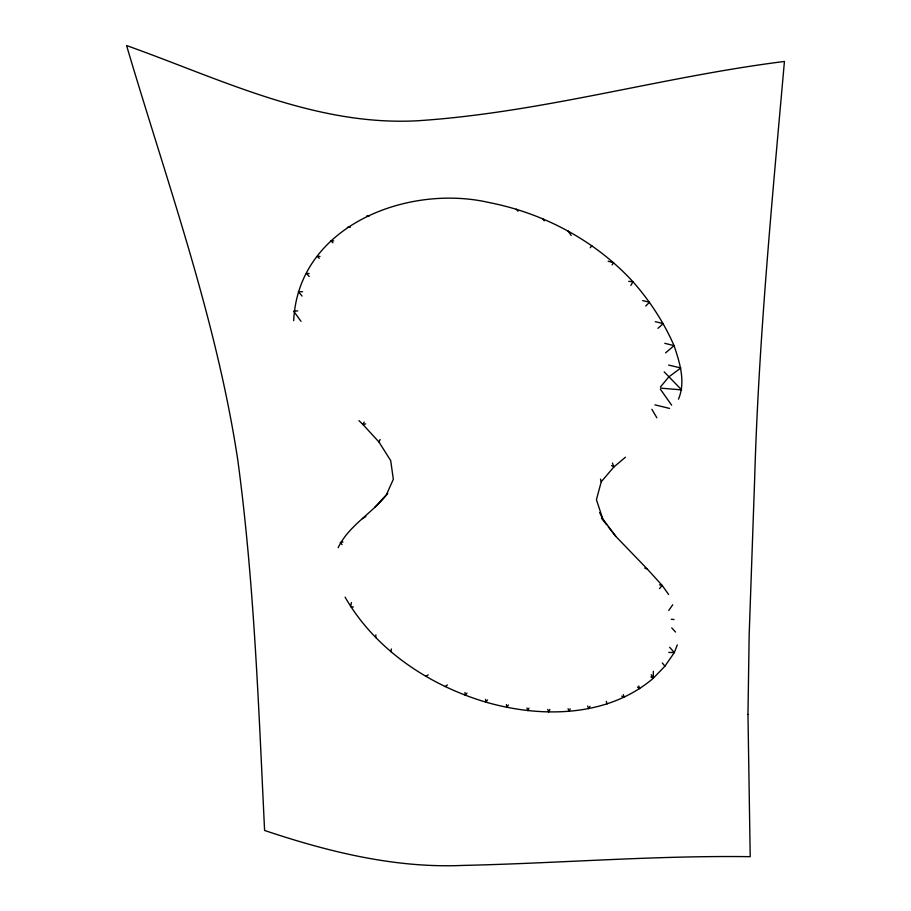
<?xml version="1.0" encoding="UTF-8"?>
<svg xmlns="http://www.w3.org/2000/svg" width="911" height="911" viewBox="0 0 911 911"><rect width="100%" height="100%" fill="white"/><g stroke="black" fill="none" stroke-linecap="round" stroke-linejoin="round"><path stroke-width="1.37" d="M345.11 597.183C375.184 649.532 428.751 685.14 485.825 702.119C541.111 718.073 607.523 717.39 653.278 678.262L653.346 671.35M375.753 637.598L375.856 634.876M390.921 651.764L391.366 648.962M351.441 602.547L350.576 606.601L353.343 607.011M625.458 457.208L613.934 466.91L601.249 481.748L596.42 499.695L602.718 518.803L615.882 536.465L647.288 569.033L662.138 585.386L668.628 594.496M678.467 399.143C685.835 381.88 679.777 362.51 674.049 345.656C663.868 322.278 649.782 300.858 632.951 281.727C595.259 240.743 543.947 213.333 489.458 202.618C407.468 183.544 298.022 225.905 293.695 320.718M677.283 644.897L674.311 652.572L664.916 666.192L653.278 678.262L650.864 676.964M338.14 547.739C348.822 525.191 372.963 512.95 387.744 493.318M364.127 422.044L363.034 424.617L378.965 441.994L390.705 460.636L393.336 479.288L386.378 494.775L374.899 507.302M549.834 709.43L548.718 712.003L547.739 709.373M528.984 708.132L527.868 710.626L526.979 707.972M378.965 441.994L380.138 439.478M570.229 708.826L569.045 711.343L568.088 708.701M630.89 285.405L632.951 281.727L628.715 281.351M589.998 706.344L588.586 708.656L587.675 706.014M668.754 610.484L672.717 604.745M508.395 705.034L506.812 707.3L506.425 704.567M612.078 264.873L613.65 262.698L608.149 261.252M590.26 247.724L591.831 245.628M487.533 699.91L485.825 702.119L485.506 699.329M659.518 588.654L662.138 585.386L659.484 584.851M660.407 387.027L668.811 376.892L680.87 367.964L668.606 365.072M467.024 693.123L465.168 695.184L464.963 692.474M645.751 306.062L649.52 302.201L642.631 300.607M657.947 328.336L663.254 323.644L655.294 321.651M665.577 352.853L674.049 345.656L664.802 343.322M445.092 686.575L447.392 684.947M425.847 676.406L428.17 674.857M362.373 518.701L365.869 516.526M365.664 423.877L363.034 424.617L358.991 420.643M342.923 542.011L340.236 542.489L342.092 544.63M366.564 216.101L369.376 215.884M297.715 310.924L293.649 311.129L301.017 321.332M347.421 227.306L350.257 227.306M302.577 291.748L298.387 291.725L302.053 296.052M333.699 240.88L330.932 240.846L332.902 242.793M668.776 652.424L674.311 652.572L669.687 647.3M309.125 273.505L306.392 273.414L309.25 276.488M320 256.435L317.233 256.344L319.226 258.337M660.942 388.154L681.622 389.874L664.199 371.882M671.293 619.275L674.003 619.537M654.941 404.848L669.551 408.424M644.715 568.043L647.288 569.033M621.712 696.118L624.183 697.291L623.318 694.649M611.566 465.567L613.934 466.91L612.443 463.061M637.461 687.053L639.647 688.682L638.782 686.006M671.737 627.873L675.529 632.029M516.275 209.143L518.04 211.181M662.286 662.912L664.916 666.192M601.499 518.257L606.578 524.679M608.263 526.82L615.882 536.465M542.614 218.617L544.231 220.861M660.373 389.191L671.646 405.167M567.974 230.847L571.174 235.459M651.866 409.29L656.854 417.785M651.217 674.687L653.278 678.262M599.643 512.586L602.718 518.803M606.282 701.322L607.068 703.975M600.508 479.129L601.249 481.748M747.965 714.429L750.208 856.682C654.326 855.361 558.694 863.309 462.902 865.416C395.021 868.388 328.484 851.853 264.6 830.468C258.553 706.731 254.306 582.584 237.737 459.702C216.214 317.973 167.043 182.485 126.572 45.55C220.428 78.995 314.83 126.276 417.272 120.776C541.225 112.736 661.363 76.888 784.428 61.458C772.107 200.671 758.635 339.917 754.627 479.698L749.161 635.309L747.965 714.429"/></g></svg>
